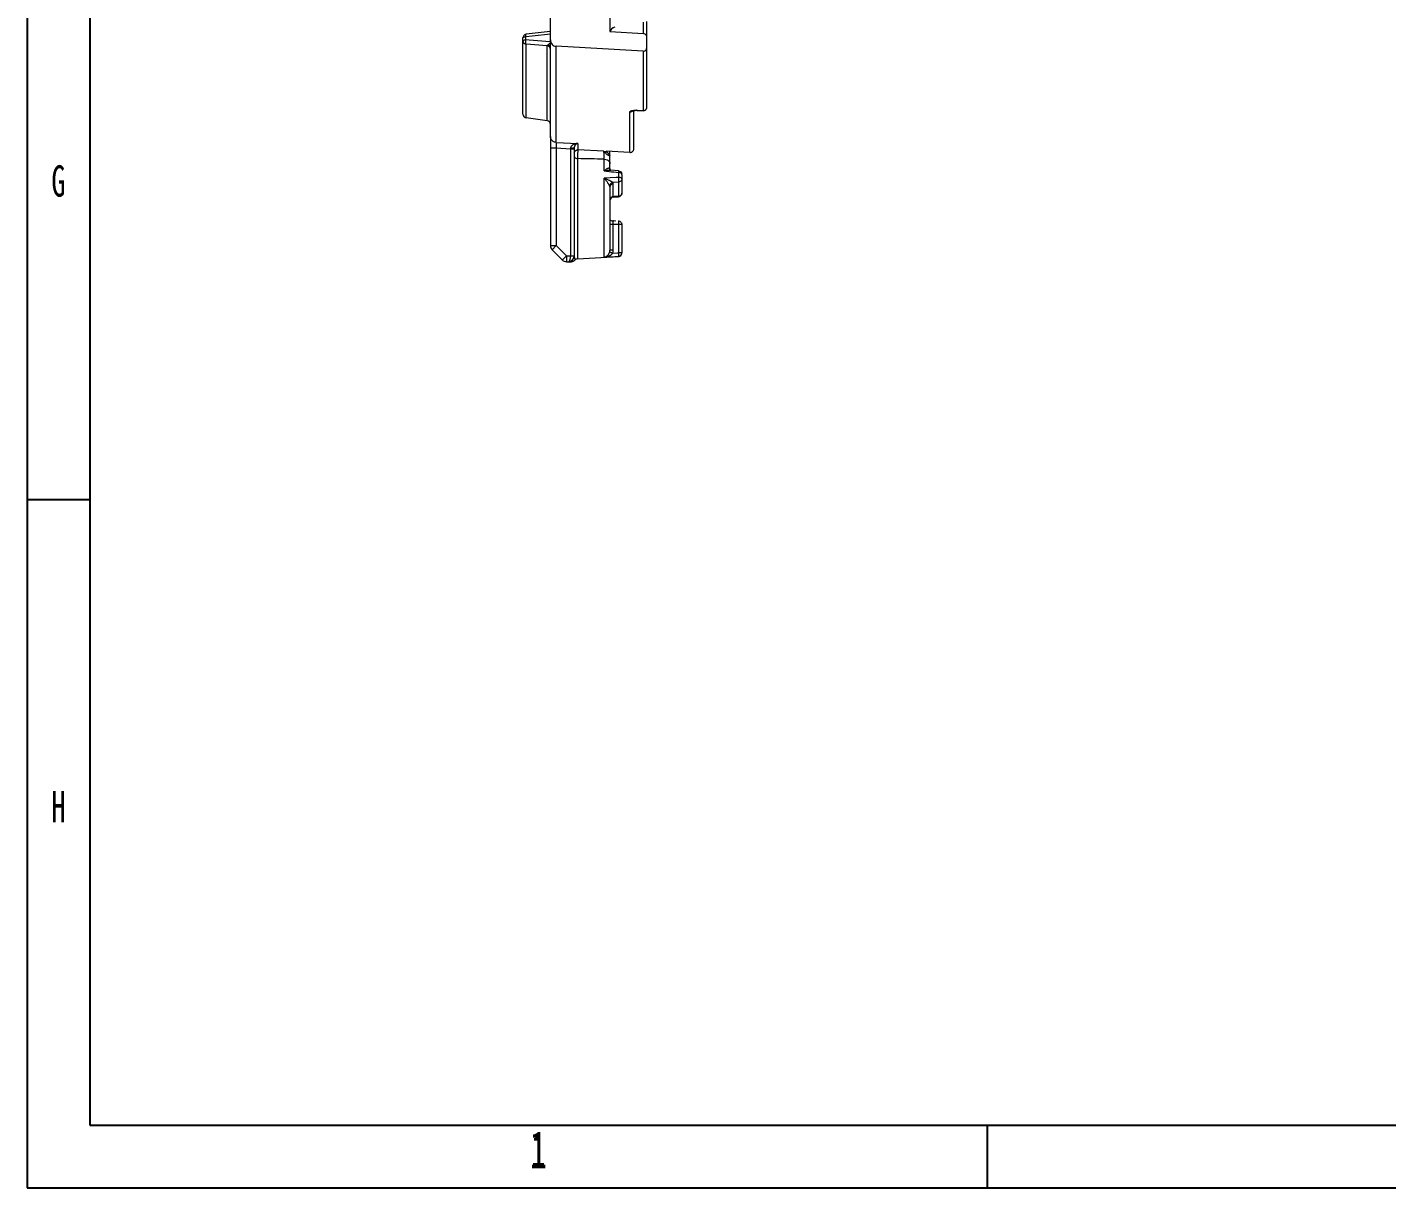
# Model space of a CAD drawing. Header units: millimetres. Extents: x 5536 to 6151, y 463 to 893.
# Drawn here: x 5535.9 to 5650.1, y 462.8 to 560.2 of the extents above; entities that cross this region are included whole.
import ezdxf

# ---------------------------------------------------------------- set-up
doc = ezdxf.new("R2010")
doc.units = ezdxf.units.MM
doc.header["$LTSCALE"] = 0.2
doc.layers.get('0').update_dxf_attribs({"lineweight": 18})
doc.layers.add('CAXA0層', color=7, linetype='Continuous', lineweight=25)
doc.layers.add('CAXA尺寸線層', color=3, linetype='Continuous', lineweight=25)
doc.styles.add('UserTxtStyle4', font='', dxfattribs={"width": 0.667})
doc.styles.get('UserTxtStyle4').set_extended_font_data('mingliu')

# ---------------------------------------------------------------- blocks, each defined once
blk = doc.blocks.new('321')
at = {"layer": 'CAXA0層'}
for p, q in [((-584, 410), (-584, 0)), ((-579, 405), (-579, 5)), ((-584, 55), (-579, 55)), ((-579, 5), (-5, 5)), ((-507.25, 5), (-507.25, 0)), ((-584, 0), (0, 0))]:
    blk.add_line(p, q, dxfattribs=at)
at = {"layer": 'CAXA尺寸線層', "linetype": 'Continuous', "lineweight": 25, "attachment_point": 1, "style": 'UserTxtStyle4'}
for s, insert, char_height, width in [('\\T1.004;G', (-582.07, 81.71), 2.5, 3.7019), ('\\T1.004;H', (-582.07, 31.71), 2.5, 3.7219), ('\\T1.004;1', (-543.81, 4.55), 3, 2.3712), ('\\T1.004;1', (-543.7, 4.21), 2.5, 1.976)]:
    blk.add_mtext(s, dxfattribs=dict(at, insert=insert, char_height=char_height, width=width))

msp = doc.modelspace()

# ---------------------------------------------------------------- linework, layer by layer
for p, q in [((5579.863, 551.024), (5579.863, 640.662)), ((5584.863, 570.104), (5584.863, 559.819)), ((5584.863, 570.104), (5584.863, 559.819)), ((5587.678, 559.657), (5587.678, 560.622)), ((5587.963, 553.483), (5587.963, 560.673)), ((5577.563, 552.887), (5577.563, 559.293)), ((5577.816, 559.394), (5578.349, 559.458)), ((5577.816, 559.144), (5577.816, 559.394)), ((5579.842, 559.834), (5577.827, 559.59)), ((5578.349, 559.458), (5579.863, 559.642)), ((5579.863, 559.129), (5579.863, 560.316)), ((5584.863, 559.819), (5587.678, 559.657)), ((5584.863, 559.819), (5587.678, 559.657)), ((5585.273, 560.186), (5585.276, 560.187)), ((5587.963, 558.491), (5587.963, 559.329)), ((5577.563, 552.887), (5577.563, 559.043)), ((5577.816, 559.144), (5578.071, 559.125)), ((5577.821, 552.59), (5577.821, 558.764)), ((5579.604, 558.628), (5577.821, 558.764)), ((5578.071, 559.125), (5579.86, 558.987)), ((5579.604, 552.34), (5579.604, 558.628)), ((5587.647, 558.164), (5580.336, 558.583)), ((5580.336, 550.527), (5580.336, 558.583)), ((5587.647, 558.164), (5580.336, 558.583)), ((5587.647, 558.164), (5587.647, 553.194)), ((5579.604, 552.34), (5577.821, 552.59)), ((5586.547, 549.681), (5586.547, 553.09)), ((5586.863, 549.981), (5586.863, 553.211)), ((5587.087, 553.213), (5587.146, 553.211)), ((5587.147, 553.221), (5587.146, 553.211)), ((5587.146, 553.211), (5587.646, 553.183)), ((5587.147, 553.221), (5587.647, 553.194)), ((5587.647, 553.194), (5587.643, 553.184)), ((5579.863, 551.024), (5579.863, 550.028)), ((5580.336, 550.527), (5582.178, 550.43)), ((5580.336, 550.527), (5580.363, 550.028)), ((5582.178, 550.43), (5582.178, 549.892)), ((5580.363, 550.028), (5579.863, 550.028)), ((5579.863, 550.028), (5579.863, 541.868)), ((5580.363, 550.028), (5580.363, 541.868)), ((5581.563, 549.965), (5580.363, 550.028)), ((5581.561, 550.019), (5581.563, 549.965)), ((5581.613, 550.019), (5581.561, 550.019)), ((5581.863, 549.965), (5581.563, 549.965)), ((5581.563, 549.965), (5581.563, 541.01)), ((5581.863, 550.052), (5581.863, 549.965)), ((5581.863, 549.965), (5581.863, 541.01)), ((5582.147, 549.159), (5582.147, 540.763)), ((5584.336, 549.774), (5582.178, 549.892)), ((5584.389, 548.123), (5584.389, 549.113)), ((5586.547, 549.681), (5584.547, 549.784)), ((5584.547, 549.761), (5584.547, 549.784)), ((5584.863, 548.277), (5584.863, 549.768)), ((5584.389, 548.123), (5584.984, 548.062)), ((5584.863, 548.238), (5584.863, 548.2)), ((5584.868, 548.249), (5584.868, 548.249)), ((5584.886, 548.226), (5584.875, 548.239)), ((5584.9, 548.215), (5584.89, 548.223)), ((5584.913, 548.207), (5584.904, 548.213)), ((5584.932, 548.2), (5584.932, 548.2)), ((5585.592, 548.135), (5584.932, 548.2)), ((5584.984, 548.062), (5585.183, 548.041)), ((5585.183, 548.041), (5585.381, 548.02)), ((5585.381, 548.02), (5585.578, 548)), ((5585.578, 548), (5585.578, 547.582)), ((5585.384, 547.571), (5584.389, 547.514)), ((5584.389, 540.894), (5584.389, 547.514)), ((5584.863, 546.783), (5584.863, 541.471)), ((5585.589, 547.188), (5585.099, 547.162)), ((5585.137, 545.963), (5585.137, 547.042)), ((5585.578, 547.582), (5585.384, 547.571)), ((5585.589, 547.188), (5585.589, 546)), ((5585.863, 547.836), (5585.863, 546.259)), ((5585.212, 545.969), (5585.137, 545.963)), ((5585.138, 545.923), (5585.587, 545.96)), ((5585.288, 545.975), (5585.212, 545.969)), ((5585.589, 546), (5585.288, 545.975)), ((5585.137, 543.629), (5584.867, 543.629)), ((5585.137, 541.471), (5585.137, 543.629)), ((5585.212, 543.628), (5585.137, 543.629)), ((5585.36, 543.926), (5585.159, 543.928)), ((5585.288, 543.627), (5585.212, 543.628)), ((5585.589, 543.624), (5585.288, 543.627)), ((5585.863, 543.624), (5585.589, 543.624)), ((5585.589, 543.624), (5585.589, 541.249)), ((5585.863, 543.624), (5585.863, 541.249)), ((5580.363, 541.868), (5580.009, 541.514)), ((5580.009, 541.514), (5580.866, 540.657)), ((5580.363, 541.868), (5581.22, 541.01)), ((5581.22, 541.01), (5580.869, 540.66)), ((5581.22, 541.01), (5581.863, 541.01)), ((5581.22, 541.01), (5581.22, 540.51)), ((5585.137, 541.471), (5584.863, 541.471)), ((5585.099, 541.225), (5585.507, 541.245)), ((5585.507, 541.245), (5585.589, 541.249)), ((5585.863, 541.249), (5585.589, 541.249)), ((5581.22, 540.51), (5581.578, 540.51)), ((5582.147, 540.763), (5585.578, 540.943)), ((5585.578, 540.944), (5585.578, 540.943))]:
    msp.add_line(p, q)
for points in [[(5579.604, 558.628), (5579.605, 558.63), (5579.606, 558.632), (5579.607, 558.635), (5579.608, 558.638), (5579.609, 558.641), (5579.61, 558.644)], [(5586.758, 553.179), (5586.758, 553.179), (5586.763, 553.181), (5586.776, 553.185), (5586.798, 553.191), (5586.828, 553.197)], [(5586.828, 553.197), (5586.864, 553.202), (5586.908, 553.207), (5586.956, 553.211), (5587.009, 553.213), (5587.066, 553.213), (5587.126, 553.212), (5587.146, 553.211)], [(5586.863, 553.202), (5586.877, 553.204), (5586.922, 553.209), (5586.973, 553.212), (5587.028, 553.213), (5587.087, 553.213)], [(5584.868, 548.249), (5584.867, 548.25), (5584.865, 548.258), (5584.863, 548.271), (5584.863, 548.276)], [(5584.875, 548.238), (5584.871, 548.243), (5584.868, 548.249)], [(5584.931, 548.201), (5584.928, 548.201), (5584.92, 548.204), (5584.907, 548.21), (5584.893, 548.22), (5584.881, 548.231), (5584.875, 548.238)], [(5584.926, 548.202), (5584.925, 548.202), (5584.916, 548.206)], [(5585.159, 543.928), (5585.135, 543.93), (5585.117, 543.932)], [(5581.579, 540.51), (5581.603, 540.511), (5581.628, 540.513), (5581.654, 540.516)], [(5581.654, 540.516), (5581.68, 540.521), (5581.706, 540.527), (5581.733, 540.535), (5581.76, 540.544), (5581.786, 540.556), (5581.812, 540.568), (5581.838, 540.583), (5581.864, 540.6), (5581.888, 540.618), (5581.912, 540.638), (5581.935, 540.659), (5581.944, 540.669)]]:
    msp.add_lwpolyline(points)
for centre, radius, start, end in [((5739.661, 650.474), 101.908, 118.44247, 254.63694), ((5739.661, 650.474), 101.608, 118.44247, 254.63694), ((5739.661, 650.474), 100.842, 118.67849, 254.51733), ((5739.661, 650.474), 100.543, 118.67849, 254.51733), ((5577.859, 559.292), 0.297, 170.5692, 179.95266), ((5585.362, 559.7), 0.495, 100.03804, 165.68958), ((5577.823, 559.043), 0.26, 180.0674, 190.01837), ((5577.856, 558.414), 0.732, 93.13019, 96.65246), ((5577.862, 559.077), 0.315, 253.88675, 262.47263), ((5579.563, 558.315), 0.315, 73.83787, 82.47936), ((5579.564, 558.315), 0.333, 73.90242, 81.95604), ((5579.483, 558.287), 0.468, 56.69234, 66.28073), ((5579.589, 558.347), 0.273, 9.88959, 19.28336), ((5579.603, 558.349), 0.26, 0.06615, 9.92082), ((5580.459, 559.129), 0.596, 180.00989, 187.03122), ((5577.863, 552.887), 0.3, 180, 262), ((5587.028, 551.033), 2.192, 86.89315, 88.56878), ((5587.663, 553.483), 0.3, 266.12621, 0.01896), ((5579.563, 552.042), 0.3, 0.00001, 82), ((5581.806, 550.027), 0.245, 175.27231, 181.78121), ((5582.163, 549.596), 0.296, 87.06586, 97.52542), ((5589.133, 549.296), 6.989, 179.21223, 180.02376), ((5586.235, 549.291), 4.09, 179.97346, 181.27568), ((5584.924, 549.264), 2.779, 181.33273, 182.17915), ((5585.049, 548.355), 0.21, 183.40237, 194.25124), ((5585.566, 547.836), 0.297, 0.04824, 9.51831), ((5584.931, 547.042), 0.205, 0.01683, 6.35003), ((5582.86, 547.325), 2.73, 4.79396, 5.40663), ((5585.564, 546.973), 0.609, 83.92925, 88.62694), ((5584.904, 547.252), 0.688, 354.65493, 356.74934), ((5585.163, 545.624), 0.3, 94.68265, 179.8736), ((5585.566, 546.259), 0.297, 350.36079, 359.94995), ((5585.566, 543.628), 0.295, 30.5402, 89.34111), ((5580.363, 541.868), 0.5, 180, 225), ((5581.363, 541.01), 0.5, 270, 0), ((5584.31, 541.471), 0.826, 342.73895, 359.98449), ((5585.563, 541.243), 0.3, 272.99997, 359.99943), ((5585.567, 541.249), 0.296, 301.31446, 359.94583), ((5581.22, 541.01), 0.5, 225, 270), ((5582.163, 540.464), 0.3, 92.99994, 137.34375), ((5558.546, 1109.587), 569.279, 272.60185, 272.7217), ((5585.563, 541.246), 0.297, 273.04392, 282.5515)]:
    msp.add_arc(centre, radius, start, end)
for points in [[(5577.563, 559.293), (5577.563, 559.312), (5577.58, 559.328), (5577.596, 559.339)], [(5579.863, 558.383), (5579.863, 558.424), (5579.851, 558.467), (5579.83, 558.503)], [(5582.159, 549.759), (5582.157, 549.738), (5582.157, 549.718), (5582.156, 549.697)], [(5584.547, 549.761), (5584.586, 549.759), (5584.625, 549.765), (5584.662, 549.778)], [(5586.547, 549.681), (5586.582, 549.679), (5586.617, 549.684), (5586.65, 549.694)], [(5586.843, 549.873), (5586.856, 549.907), (5586.863, 549.944), (5586.863, 549.981)], [(5584.868, 548.249), (5584.858, 548.266), (5584.85, 548.285), (5584.845, 548.304)], [(5584.863, 548.204), (5584.886, 548.204), (5584.909, 548.203), (5584.932, 548.2)], [(5584.867, 545.747), (5584.864, 545.733), (5584.863, 545.719), (5584.863, 545.704)], [(5585.137, 545.963), (5585.136, 545.95), (5585.133, 545.935), (5585.139, 545.923)], [(5585.844, 543.727), (5585.856, 543.694), (5585.863, 543.659), (5585.863, 543.624)], [(5585.719, 540.993), (5585.691, 540.976), (5585.659, 540.963), (5585.627, 540.956)]]:
    msp.add_open_spline(points, degree=3)
for points, knots in [([(5577.827, 559.59), (5577.779, 559.585), (5577.686, 559.549), (5577.598, 559.45), (5577.572, 559.373), (5577.567, 559.341)], [0, 0, 0, 0, 17349.0461974, 34602.887894, 46312.518559, 46312.518559, 46312.518559, 46312.518559]), ([(5577.596, 559.339), (5577.623, 559.359), (5577.698, 559.381), (5577.773, 559.392), (5577.816, 559.394)], [0, 0, 0, 0, 14464.6886371, 33205.3450384, 33205.3450384, 33205.3450384, 33205.3450384]), ([(5577.816, 559.394), (5577.814, 559.423), (5577.809, 559.48), (5577.816, 559.53), (5577.811, 559.591), (5577.825, 559.589), (5577.826, 559.588)], [0, 0, 0, 0, 25894.6784212, 46864.7704374, 58139.9338501, 58887.414287, 58887.414287, 58887.414287, 58887.414287]), ([(5585.006, 560.045), (5584.97, 560.008), (5584.918, 559.936), (5584.887, 559.853), (5584.878, 559.818)], [0, 0, 0, 0, 19568.4402709, 33248.6137575, 33248.6137575, 33248.6137575, 33248.6137575]), ([(5585.201, 560.168), (5585.152, 560.151), (5585.082, 560.115), (5585.024, 560.064), (5585.006, 560.045)], [0, 0, 0, 0, 22143.0847379, 33249.1635558, 33249.1635558, 33249.1635558, 33249.1635558]), ([(5587.963, 559.329), (5587.963, 559.385), (5587.936, 559.496), (5587.829, 559.62), (5587.727, 559.654), (5587.678, 559.657)], [0, 0, 0, 0, 16544.7281092, 32002.8282831, 46400.58078, 46400.58078, 46400.58078, 46400.58078]), ([(5587.963, 559.329), (5587.963, 559.385), (5587.936, 559.496), (5587.829, 559.62), (5587.727, 559.654), (5587.678, 559.657)], [0, 0, 0, 0, 16544.7281092, 32002.8282831, 46400.58078, 46400.58078, 46400.58078, 46400.58078]), ([(5577.563, 559.043), (5577.563, 559.062), (5577.607, 559.105), (5577.682, 559.127), (5577.743, 559.137), (5577.771, 559.14)], [0, 0, 0, 0, 11050.8417934, 30117.427209, 46314.1495916, 46314.1495916, 46314.1495916, 46314.1495916]), ([(5577.567, 558.998), (5577.572, 558.968), (5577.597, 558.895), (5577.674, 558.815), (5577.745, 558.783), (5577.775, 558.774)], [0, 0, 0, 0, 13036.2755666, 32962.2467659, 46314.5064247, 46314.5064247, 46314.5064247, 46314.5064247]), ([(5577.821, 558.764), (5577.816, 558.777), (5577.808, 558.809), (5577.802, 558.868), (5577.8, 558.948), (5577.804, 559.042), (5577.811, 559.109), (5577.816, 559.144)], [0, 0, 0, 0, 7420.1967971, 18679.7585144, 33786.2759406, 52077.1835766, 71999.3074501, 71999.3074501, 71999.3074501, 71999.3074501]), ([(5579.61, 558.644), (5579.612, 558.652), (5579.62, 558.665), (5579.629, 558.676), (5579.633, 558.681)], [0, 0, 0, 0, 17648.7390007, 33219.3700596, 33219.3700596, 33219.3700596, 33219.3700596]), ([(5579.633, 558.681), (5579.636, 558.684), (5579.648, 558.696), (5579.661, 558.707), (5579.671, 558.716)], [0, 0, 0, 0, 7519.5270003, 33219.4695426, 33219.4695426, 33219.4695426, 33219.4695426]), ([(5579.847, 558.437), (5579.843, 558.452), (5579.818, 558.507), (5579.752, 558.577), (5579.681, 558.609), (5579.651, 558.618)], [0, 0, 0, 0, 7578.6568839, 30558.5120292, 46334.5185706, 46334.5185706, 46334.5185706, 46334.5185706]), ([(5579.83, 558.503), (5579.808, 558.541), (5579.754, 558.596), (5579.685, 558.626), (5579.656, 558.634)], [0, 0, 0, 0, 19525.9726478, 33220.1057331, 33220.1057331, 33220.1057331, 33220.1057331]), ([(5579.671, 558.716), (5579.685, 558.728), (5579.716, 558.752), (5579.771, 558.789), (5579.821, 558.819), (5579.853, 558.837), (5579.863, 558.843)], [0, 0, 0, 0, 13809.8782146, 30571.5417836, 50707.1908298, 58912.4297941, 58912.4297941, 58912.4297941, 58912.4297941]), ([(5579.863, 558.553), (5579.858, 558.561), (5579.833, 558.6), (5579.791, 558.643), (5579.751, 558.672), (5579.74, 558.679)], [0, 0, 0, 0, 7669.4057132, 36234.6314116, 46334.6047373, 46334.6047373, 46334.6047373, 46334.6047373]), ([(5579.863, 559.129), (5579.863, 559.058), (5579.887, 558.918), (5579.994, 558.74), (5580.151, 558.619), (5580.276, 558.586), (5580.336, 558.583)], [0, 0, 0, 0, 15703.9957907, 30946.6487331, 45312.0162543, 58913.44191, 58913.44191, 58913.44191, 58913.44191]), ([(5579.867, 559.056), (5579.873, 559.01), (5579.9, 558.897), (5579.994, 558.74), (5580.151, 558.619), (5580.276, 558.586), (5580.336, 558.583)], [0, 0, 0, 0, 11365.3795864, 28138.6791378, 43946.5974515, 58913.85989, 58913.85989, 58913.85989, 58913.85989]), ([(5587.647, 558.164), (5587.699, 558.161), (5587.811, 558.188), (5587.933, 558.314), (5587.963, 558.432), (5587.963, 558.491)], [0, 0, 0, 0, 14432.915519, 29858.4670434, 46404.3315251, 46404.3315251, 46404.3315251, 46404.3315251]), ([(5587.647, 558.164), (5587.699, 558.161), (5587.811, 558.188), (5587.933, 558.314), (5587.963, 558.432), (5587.963, 558.491)], [0, 0, 0, 0, 14432.915519, 29858.4670434, 46404.3315251, 46404.3315251, 46404.3315251, 46404.3315251]), ([(5586.547, 553.09), (5586.547, 553.099), (5586.554, 553.119), (5586.582, 553.145), (5586.632, 553.171), (5586.711, 553.195), (5586.825, 553.215), (5586.953, 553.224), (5587.044, 553.225), (5587.083, 553.224)], [0, 0, 0, 0, 4262.3018444, 10188.9220074, 19173.1716439, 32607.7318859, 51945.5807395, 77869.6048953, 97885.3803534, 97885.3803534, 97885.3803534, 97885.3803534]), ([(5586.547, 553.09), (5586.6, 553.088), (5586.692, 553.107), (5586.764, 553.162), (5586.788, 553.188)], [0, 0, 0, 0, 20003.7038195, 33277.6435638, 33277.6435638, 33277.6435638, 33277.6435638]), ([(5587.647, 553.194), (5587.702, 553.191), (5587.813, 553.215), (5587.934, 553.328), (5587.963, 553.433), (5587.963, 553.483)], [0, 0, 0, 0, 16100.5965944, 31806.7234365, 46420.3417161, 46420.3417161, 46420.3417161, 46420.3417161]), ([(5580.336, 550.527), (5580.253, 550.532), (5580.086, 550.584), (5579.907, 550.772), (5579.863, 550.941), (5579.863, 551.024)], [0, 0, 0, 0, 15492.2684944, 30945.217375, 46360.9787065, 46360.9787065, 46360.9787065, 46360.9787065]), ([(5582.178, 550.43), (5582.147, 550.43), (5582.087, 550.425), (5582, 550.411), (5581.922, 550.39), (5581.852, 550.364), (5581.789, 550.335), (5581.734, 550.301), (5581.686, 550.265), (5581.646, 550.227), (5581.613, 550.186), (5581.588, 550.145), (5581.572, 550.103), (5581.564, 550.07), (5581.562, 550.052), (5581.562, 550.047)], [0, 0, 0, 0, 20987.256094, 40415.4658388, 58389.0296342, 75018.1870121, 90434.3790992, 104730.8926948, 118004.810518, 130397.3709254, 141942.8029047, 152617.0591029, 162500.1779118, 171871.6227462, 174972.6958067, 174972.6958067, 174972.6958067, 174972.6958067]), ([(5582.178, 550.43), (5582.162, 550.427), (5582.131, 550.419), (5582.088, 550.4), (5582.048, 550.378), (5582.013, 550.352), (5581.981, 550.323), (5581.953, 550.292), (5581.929, 550.26), (5581.908, 550.225), (5581.891, 550.19), (5581.878, 550.155), (5581.869, 550.12), (5581.864, 550.086), (5581.863, 550.063), (5581.863, 550.052)], [0, 0, 0, 0, 16107.7211574, 31592.7935721, 46540.445208, 61017.1178836, 75098.8310695, 88822.7409077, 102222.3368528, 115368.1148046, 128200.6786154, 140553.831786, 152341.4771795, 163705.9514976, 174981.4714987, 174981.4714987, 174981.4714987, 174981.4714987]), ([(5581.863, 550.052), (5581.863, 550.037), (5581.786, 550.035), (5581.721, 550.022), (5581.646, 550.02), (5581.613, 550.019)], [0, 0, 0, 0, 7987.6922076, 28341.1495511, 46378.8625355, 46378.8625355, 46378.8625355, 46378.8625355]), ([(5581.868, 549.647), (5581.874, 549.682), (5581.906, 549.768), (5582.002, 549.858), (5582.089, 549.886), (5582.124, 549.89)], [0, 0, 0, 0, 13286.4240095, 33089.1892768, 46381.0944648, 46381.0944648, 46381.0944648, 46381.0944648]), ([(5581.88, 549.313), (5581.886, 549.3), (5581.915, 549.249), (5582.004, 549.182), (5582.098, 549.161), (5582.147, 549.159)], [0, 0, 0, 0, 5918.3580028, 25117.2522188, 46382.8992442, 46382.8992442, 46382.8992442, 46382.8992442]), ([(5582.156, 549.697), (5582.154, 549.658), (5582.149, 549.573), (5582.147, 549.471), (5582.146, 549.408), (5582.145, 549.392)], [0, 0, 0, 0, 17767.2754448, 38881.9607884, 46383.2946598, 46383.2946598, 46383.2946598, 46383.2946598]), ([(5584.389, 549.113), (5584.015, 549.121), (5583.268, 549.136), (5582.521, 549.151), (5582.147, 549.159)], [0, 0, 0, 0, 16632.2573435, 33264.4109844, 33264.4109844, 33264.4109844, 33264.4109844]), ([(5582.178, 549.892), (5582.165, 549.885), (5582.171, 549.837), (5582.163, 549.798), (5582.16, 549.768), (5582.159, 549.759)], [0, 0, 0, 0, 16312.7067421, 37228.5503751, 46383.0282046, 46383.0282046, 46383.0282046, 46383.0282046]), ([(5584.336, 549.774), (5584.372, 549.773), (5584.442, 549.767), (5584.512, 549.763), (5584.547, 549.761)], [0, 0, 0, 0, 16753.7180535, 33272.6426959, 33272.6426959, 33272.6426959, 33272.6426959]), ([(5584.389, 549.113), (5584.39, 549.125), (5584.391, 549.152), (5584.393, 549.197), (5584.393, 549.251), (5584.392, 549.313), (5584.39, 549.381), (5584.386, 549.452), (5584.381, 549.523), (5584.375, 549.589), (5584.368, 549.648), (5584.362, 549.699), (5584.351, 549.737), (5584.348, 549.77), (5584.336, 549.774)], [0, 0, 0, 0, 8720.7485243, 19592.8026083, 32763.4478462, 48063.9440327, 64934.3565676, 82510.533363, 99868.3854532, 116229.9801484, 130936.5165979, 143328.2329622, 152805.7248725, 161942.2012565, 161942.2012565, 161942.2012565, 161942.2012565]), ([(5584.336, 549.774), (5584.365, 549.768), (5584.421, 549.726), (5584.481, 549.645), (5584.545, 549.568), (5584.609, 549.514), (5584.666, 549.48), (5584.715, 549.457), (5584.757, 549.442), (5584.796, 549.431), (5584.825, 549.418), (5584.862, 549.421), (5584.863, 549.408)], [0, 0, 0, 0, 18092.7672965, 41394.7014734, 63083.1210334, 80231.1515177, 93612.9694761, 104509.7084434, 113737.4551499, 121737.4943916, 128567.7710619, 136210.4250744, 136210.4250744, 136210.4250744, 136210.4250744]), ([(5584.389, 549.113), (5584.471, 549.11), (5584.628, 549.073), (5584.812, 548.933), (5584.863, 548.791), (5584.863, 548.724)], [0, 0, 0, 0, 17093.0922486, 32587.8659906, 46406.0781383, 46406.0781383, 46406.0781383, 46406.0781383]), ([(5584.863, 549.409), (5584.863, 549.426), (5584.849, 549.463), (5584.813, 549.508), (5584.771, 549.55), (5584.731, 549.589), (5584.696, 549.624), (5584.666, 549.655), (5584.643, 549.68), (5584.624, 549.701), (5584.607, 549.718), (5584.59, 549.735), (5584.572, 549.752), (5584.555, 549.76), (5584.547, 549.761)], [0, 0, 0, 0, 17593.7159161, 37601.7221261, 58174.7782362, 77411.3802326, 94244.8669301, 108443.571631, 119904.313298, 129335.9926419, 137097.0894613, 143471.3976966, 153571.0268584, 161949.4600625, 161949.4600625, 161949.4600625, 161949.4600625]), ([(5586.65, 549.694), (5586.667, 549.699), (5586.734, 549.726), (5586.805, 549.791), (5586.836, 549.856), (5586.843, 549.873)], [0, 0, 0, 0, 9154.1725958, 37026.3058105, 46422.6886672, 46422.6886672, 46422.6886672, 46422.6886672]), ([(5584.389, 548.123), (5584.413, 548.148), (5584.459, 548.192), (5584.526, 548.249), (5584.585, 548.295), (5584.64, 548.331), (5584.692, 548.358), (5584.743, 548.375), (5584.797, 548.379), (5584.829, 548.358), (5584.839, 548.343)], [0, 0, 0, 0, 21126.8593457, 38688.8398689, 53600.3531737, 66658.2037219, 78435.6596737, 89275.415972, 99346.7641699, 110488.3114989, 110488.3114989, 110488.3114989, 110488.3114989]), ([(5584.389, 548.123), (5584.427, 548.135), (5584.499, 548.154), (5584.602, 548.177), (5584.695, 548.192), (5584.78, 548.202), (5584.836, 548.204), (5584.863, 548.204)], [0, 0, 0, 0, 17945.9080194, 33488.2821194, 47290.5417812, 60008.167437, 72146.2613292, 72146.2613292, 72146.2613292, 72146.2613292]), ([(5584.839, 548.343), (5584.844, 548.336), (5584.852, 548.322), (5584.861, 548.3), (5584.863, 548.284), (5584.863, 548.277)], [0, 0, 0, 0, 16304.2558872, 31627.4704876, 46411.2933218, 46411.2933218, 46411.2933218, 46411.2933218]), ([(5585.592, 548.125), (5585.575, 548.127), (5585.596, 548.053), (5585.581, 548.025), (5585.578, 548)], [0, 0, 0, 0, 13162.2427648, 33284.3140388, 33284.3140388, 33284.3140388, 33284.3140388]), ([(5585.863, 547.836), (5585.863, 547.866), (5585.823, 547.933), (5585.714, 547.984), (5585.626, 547.998), (5585.578, 548)], [0, 0, 0, 0, 11671.885018, 27569.4250366, 46420.0259396, 46420.0259396, 46420.0259396, 46420.0259396]), ([(5585.592, 548.135), (5585.641, 548.13), (5585.737, 548.096), (5585.827, 547.996), (5585.853, 547.917), (5585.859, 547.885)], [0, 0, 0, 0, 17406.5933236, 34765.0759602, 46419.1030104, 46419.1030104, 46419.1030104, 46419.1030104]), ([(5585.768, 548.055), (5585.792, 548.033), (5585.832, 547.98), (5585.853, 547.917), (5585.859, 547.885)], [0, 0, 0, 0, 16635.8886202, 33285.9276531, 33285.9276531, 33285.9276531, 33285.9276531]), ([(5584.721, 547.07), (5584.706, 547.093), (5584.672, 547.144), (5584.616, 547.225), (5584.55, 547.315), (5584.474, 547.413), (5584.418, 547.48), (5584.389, 547.514)], [0, 0, 0, 0, 10988.613414, 23727.0224691, 38316.8632927, 54629.6842273, 72151.3585974, 72151.3585974, 72151.3585974, 72151.3585974]), ([(5585.099, 547.162), (5585.088, 547.17), (5585.062, 547.186), (5585.019, 547.213), (5584.966, 547.244), (5584.903, 547.279), (5584.828, 547.318), (5584.74, 547.362), (5584.636, 547.411), (5584.518, 547.463), (5584.434, 547.497), (5584.389, 547.514)], [0, 0, 0, 0, 6319.3879891, 14326.7547852, 23821.2384236, 34935.9870345, 47983.1843935, 63284.490407, 81072.7354069, 101339.6002766, 123636.5246818, 123636.5246818, 123636.5246818, 123636.5246818]), ([(5584.839, 546.874), (5584.833, 546.886), (5584.817, 546.914), (5584.791, 546.958), (5584.758, 547.012), (5584.734, 547.05), (5584.721, 547.07)], [0, 0, 0, 0, 10597.2242904, 24171.6737125, 40271.7013619, 59023.6294636, 59023.6294636, 59023.6294636, 59023.6294636]), ([(5585.099, 547.162), (5585.054, 547.151), (5584.966, 547.111), (5584.871, 547.007), (5584.842, 546.918), (5584.839, 546.874)], [0, 0, 0, 0, 15898.4622217, 31655.6822467, 46415.2561432, 46415.2561432, 46415.2561432, 46415.2561432]), ([(5584.863, 546.783), (5584.863, 546.8), (5584.859, 546.832), (5584.847, 546.861), (5584.839, 546.874)], [0, 0, 0, 0, 17519.7494606, 33283.1533583, 33283.1533583, 33283.1533583, 33283.1533583]), ([(5585.137, 547.042), (5585.088, 547.038), (5584.995, 547.011), (5584.89, 546.916), (5584.863, 546.826), (5584.863, 546.783)], [0, 0, 0, 0, 16407.0672557, 31868.3744012, 46415.8057632, 46415.8057632, 46415.8057632, 46415.8057632]), ([(5585.135, 547.065), (5585.134, 547.079), (5585.126, 547.113), (5585.111, 547.145), (5585.099, 547.162)], [0, 0, 0, 0, 13687.5038573, 33284.0932728, 33284.0932728, 33284.0932728, 33284.0932728]), ([(5585.581, 547.553), (5585.583, 547.532), (5585.587, 547.475), (5585.591, 547.382), (5585.593, 547.29), (5585.592, 547.233), (5585.591, 547.213)], [0, 0, 0, 0, 11191.1067016, 29751.3544694, 48331.8930913, 59029.7256119, 59029.7256119, 59029.7256119, 59029.7256119]), ([(5585.863, 547.446), (5585.863, 547.403), (5585.835, 547.312), (5585.729, 547.218), (5585.636, 547.191), (5585.589, 547.188)], [0, 0, 0, 0, 14682.8373703, 30292.6307437, 46421.7145842, 46421.7145842, 46421.7145842, 46421.7145842]), ([(5585.863, 547.446), (5585.863, 547.472), (5585.818, 547.531), (5585.728, 547.563), (5585.659, 547.576), (5585.628, 547.579)], [0, 0, 0, 0, 12473.4427836, 31342.4265237, 46421.4380092, 46421.4380092, 46421.4380092, 46421.4380092]), ([(5585.137, 545.963), (5585.088, 545.959), (5584.995, 545.932), (5584.9, 545.846), (5584.872, 545.775), (5584.867, 545.747)], [0, 0, 0, 0, 18268.3184189, 35483.5928547, 46419.3176074, 46419.3176074, 46419.3176074, 46419.3176074]), ([(5585.587, 545.96), (5585.636, 545.964), (5585.734, 545.997), (5585.826, 546.098), (5585.853, 546.177), (5585.858, 546.209)], [0, 0, 0, 0, 17446.2725632, 34782.2852942, 46425.7169142, 46425.7169142, 46425.7169142, 46425.7169142]), ([(5585.589, 546), (5585.589, 545.988), (5585.593, 545.979), (5585.588, 545.963), (5585.588, 545.963)], [0, 0, 0, 0, 32253.2622182, 33289.9948659, 33289.9948659, 33289.9948659, 33289.9948659]), ([(5585.863, 546.259), (5585.863, 546.215), (5585.835, 546.124), (5585.728, 546.03), (5585.636, 546.004), (5585.589, 546)], [0, 0, 0, 0, 14756.6116416, 30442.6623571, 46425.5348564, 46425.5348564, 46425.5348564, 46425.5348564]), ([(5584.863, 544.061), (5584.863, 544.036), (5584.912, 543.978), (5585.008, 543.952), (5585.081, 543.938), (5585.116, 543.932)], [0, 0, 0, 0, 11718.490348, 29975.7513922, 46425.6338376, 46425.6338376, 46425.6338376, 46425.6338376]), ([(5585.137, 543.629), (5585.136, 543.644), (5585.136, 543.675), (5585.137, 543.723), (5585.138, 543.774), (5585.14, 543.824), (5585.144, 543.869), (5585.148, 543.901), (5585.153, 543.924), (5585.16, 543.927)], [0, 0, 0, 0, 14564.9534022, 30435.9703464, 47225.9966515, 64009.9164777, 79186.6936026, 90801.6593189, 97926.6217872, 97926.6217872, 97926.6217872, 97926.6217872]), ([(5585.566, 543.924), (5585.578, 543.924), (5585.576, 543.874), (5585.587, 543.824), (5585.588, 543.729), (5585.589, 543.662), (5585.589, 543.624)], [0, 0, 0, 0, 6986.1709882, 18825.0380466, 36580.9201757, 59046.7640166, 59046.7640166, 59046.7640166, 59046.7640166]), ([(5585.821, 543.777), (5585.821, 543.776), (5585.83, 543.76), (5585.838, 543.743), (5585.844, 543.727)], [0, 0, 0, 0, 1523.1545403, 33297.380115, 33297.380115, 33297.380115, 33297.380115]), ([(5579.863, 541.868), (5579.878, 541.867), (5579.914, 541.867), (5579.982, 541.868), (5580.08, 541.868), (5580.211, 541.868), (5580.309, 541.868), (5580.363, 541.868)], [0, 0, 0, 0, 6458.1020426, 15662.7708402, 29705.4636829, 48750.7194708, 72118.239536, 72118.239536, 72118.239536, 72118.239536]), ([(5581.516, 540.69), (5581.521, 540.704), (5581.531, 540.739), (5581.544, 540.798), (5581.555, 540.866), (5581.561, 540.938), (5581.563, 540.986), (5581.563, 541.01)], [0, 0, 0, 0, 9450.7351279, 24437.9124085, 39984.3091524, 55808.1709213, 72144.7625382, 72144.7625382, 72144.7625382, 72144.7625382]), ([(5581.863, 541.01), (5581.863, 540.988), (5581.865, 540.942), (5581.875, 540.874), (5581.888, 540.81), (5581.912, 540.75), (5581.915, 540.711), (5581.951, 540.677), (5581.941, 540.673)], [0, 0, 0, 0, 16633.9148363, 33468.5224104, 49794.5058785, 65029.7987813, 77409.7724897, 84759.2334613, 84759.2334613, 84759.2334613, 84759.2334613]), ([(5584.389, 540.894), (5584.407, 540.897), (5584.442, 540.904), (5584.49, 540.92), (5584.533, 540.94), (5584.572, 540.962), (5584.608, 540.986), (5584.642, 541.013), (5584.675, 541.043), (5584.708, 541.078), (5584.742, 541.12), (5584.777, 541.172), (5584.812, 541.237), (5584.831, 541.287), (5584.839, 541.314)], [0, 0, 0, 0, 13797.9766123, 26422.9806118, 38153.5563113, 49259.9839295, 60024.3818794, 70752.7279335, 81792.2017379, 93604.5705209, 106775.1574377, 122058.5272077, 140409.4188163, 162057.1830328, 162057.1830328, 162057.1830328, 162057.1830328]), ([(5584.389, 540.894), (5584.417, 540.896), (5584.469, 540.902), (5584.544, 540.915), (5584.611, 540.931), (5584.671, 540.948), (5584.728, 540.967), (5584.781, 540.988), (5584.833, 541.012), (5584.885, 541.039), (5584.938, 541.071), (5584.994, 541.111), (5585.05, 541.161), (5585.084, 541.202), (5585.099, 541.225)], [0, 0, 0, 0, 16802.6218015, 31879.5606416, 45541.4104686, 58112.7027004, 69925.0975483, 81312.6064792, 92615.4499116, 104235.7446106, 116611.6115892, 130209.498611, 145471.5142931, 162059.3637335, 162059.3637335, 162059.3637335, 162059.3637335]), ([(5584.839, 541.314), (5584.847, 541.34), (5584.859, 541.392), (5584.863, 541.445), (5584.863, 541.471)], [0, 0, 0, 0, 17067.2078007, 33297.5279181, 33297.5279181, 33297.5279181, 33297.5279181]), ([(5585.099, 541.225), (5585.057, 541.239), (5584.981, 541.261), (5584.898, 541.295), (5584.85, 541.305), (5584.839, 541.314)], [0, 0, 0, 0, 22685.0083401, 39395.9632597, 46434.2683718, 46434.2683718, 46434.2683718, 46434.2683718]), ([(5585.589, 541.249), (5585.59, 541.223), (5585.592, 541.172), (5585.593, 541.098), (5585.592, 541.03), (5585.586, 540.985), (5585.585, 540.954), (5585.578, 540.949)], [0, 0, 0, 0, 18437.6027894, 36857.4520858, 53508.1128699, 66116.6586059, 72197.1176932, 72197.1176932, 72197.1176932, 72197.1176932]), ([(5581.363, 540.51), (5581.376, 540.51), (5581.403, 540.517), (5581.436, 540.543), (5581.464, 540.577), (5581.489, 540.621), (5581.506, 540.66), (5581.514, 540.684), (5581.516, 540.69)], [0, 0, 0, 0, 13337.2174097, 26989.2698109, 41911.873022, 58714.1532425, 77873.3039931, 84754.7484803, 84754.7484803, 84754.7484803, 84754.7484803])]:
    msp.add_open_spline(points, degree=3, knots=knots)

# ---------------------------------------------------------------- block references
at = {"xscale": 1.050000000000011, "yscale": 1.050000000000001, "zscale": 1.05}
msp.add_blockref('321', (6149.144, 462.804), dxfattribs=at)

doc.saveas('drawing.dxf')
